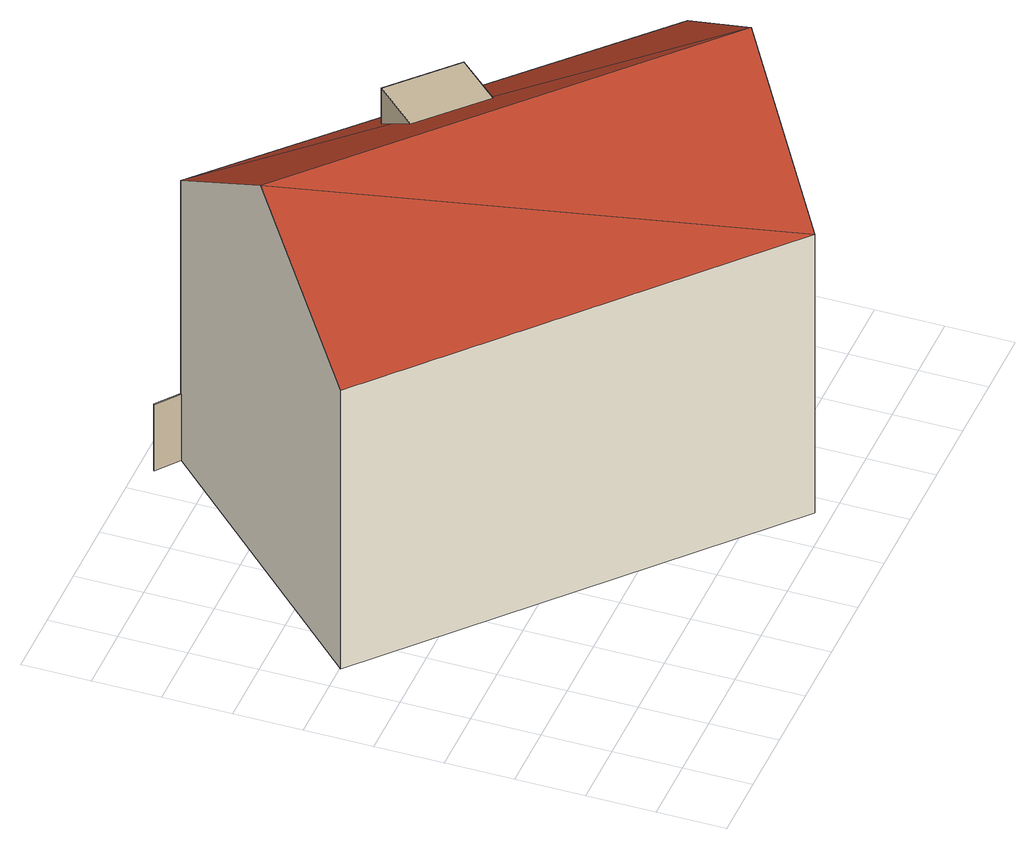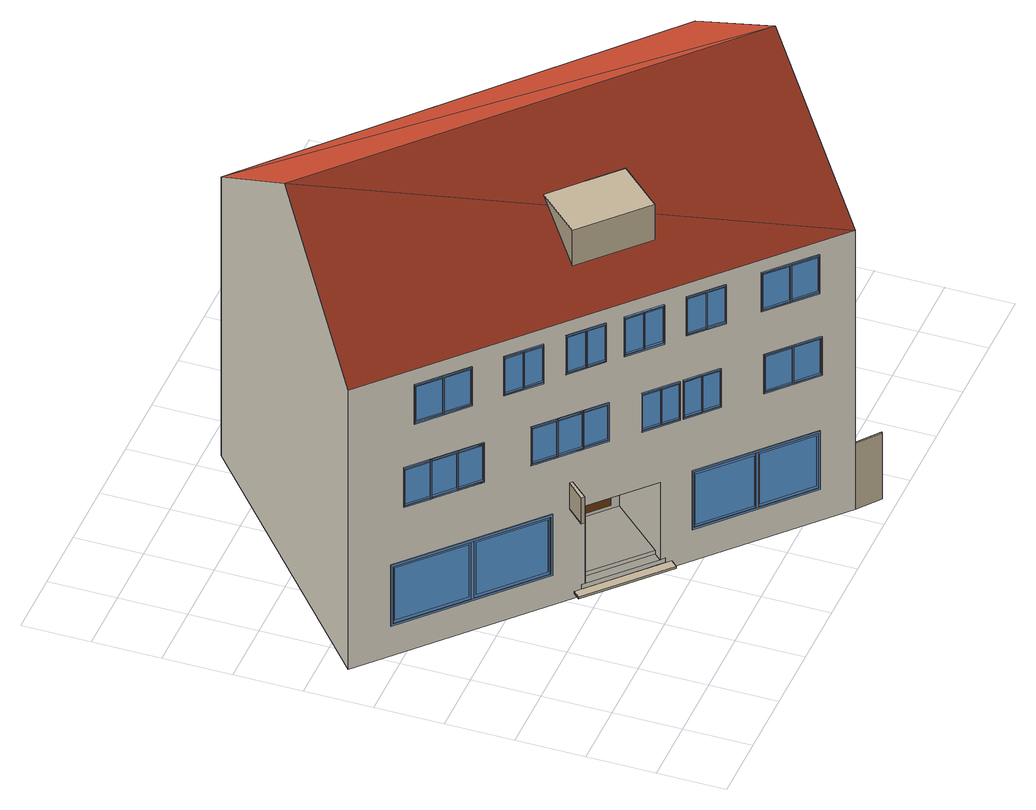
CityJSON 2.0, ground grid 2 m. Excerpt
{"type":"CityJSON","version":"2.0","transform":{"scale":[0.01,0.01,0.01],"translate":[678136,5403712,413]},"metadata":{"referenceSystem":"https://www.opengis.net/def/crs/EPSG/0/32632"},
"CityObjects":{
"building1":{"type":"Building","attributes":{"measuredHeight":12.89},"children":["building1-1","building1-2","building1-3","building1-4"],"geometry":[{"type":"MultiSurface","lod":"3","boundaries":[[[0,1,2]],[[3,4,5]],[[4,2,1]],[[2,4,3]],[[6,5,4,1,7]],[[8,7,1,0]],[[0,2,3,9,8]],[[6,9,3,5],[10,11,12,13,14,15,16,17],[18,19,20,21],[22,23,24,25],[26,27,28,29],[30,31,32,33],[34,35,36,37],[38,39,40,41],[42,43,44,45],[46,47,48,49],[50,51,52,53],[54,55,56,57],[58,59,60,61],[62,63,64,65],[66,67,68,69]],[[16,15,70,71,72,73]],[[74,10,17,75,76,77]],[[71,70,74,77]],[[13,12,11,10,15,14]],[[78,79,80,81]],[[81,80,82,83]],[[84,85,86,87]],[[88,89,90,91]],[[92,53,52,93]],[[94,95,96,97,98,99,100,101]],[[99,102,103,100]],[[104,105,83,82]],[[98,95,106,107]],[[108,109,89,88]],[[110,111,112,113]],[[91,90,114,115]],[[112,111,116,117],[78,105,83,81]],[[87,118,119,84],[80,79,104,82]],[[94,120,102,99,98,95]],[[121,122,107,106]],[[109,114,90,89],[122,107,106,121]],[[96,121,106,95]],[[123,51,50,124]],[[115,114,109,108]],[[118,125,126,119]],[[105,83,81,78]],[[127,117,116,128]],[[87,86,125,118]],[[101,129,120,94]],[[85,126,129,103]],[[97,98,107,122]],[[97,122,121,96]],[[51,123,93,52]],[[93,123,124,92],[120,129,126,125,86,85,103,102]],[[126,85,84,119]],[[52,51,50,53],[128,110,113,91,115,108,88,127]],[[53,92,124,50]],[[79,78,105,104]],[[127,88,91,113]],[[113,112,117,127]],[[128,116,111,110]],[[103,129,101,100]],[[130,131,132,133]],[[133,132,134,135]],[[136,137,138,139]],[[140,141,142,143]],[[144,61,60,145]],[[146,147,148,149,150,151,152,153]],[[151,154,155,152]],[[156,157,135,134]],[[150,147,158,159]],[[160,161,141,140]],[[162,163,164,165]],[[143,142,166,167]],[[164,163,168,169],[130,157,135,133]],[[139,170,171,136],[132,131,156,134]],[[146,172,154,151,150,147]],[[173,174,159,158]],[[161,166,142,141],[174,159,158,173]],[[148,173,158,147]],[[175,59,58,176]],[[167,166,161,160]],[[170,177,178,171]],[[157,135,133,130]],[[179,169,168,180]],[[139,138,177,170]],[[153,181,172,146]],[[137,178,181,155]],[[149,150,159,174]],[[149,174,173,148]],[[59,175,145,60]],[[145,175,176,144],[172,181,178,177,138,137,155,154]],[[178,137,136,171]],[[60,59,58,61],[180,162,165,143,167,160,140,179]],[[61,144,176,58]],[[131,130,157,156]],[[179,140,143,165]],[[165,164,169,179]],[[180,168,163,162]],[[155,181,153,152]],[[182,183,184,185]],[[185,184,186,187]],[[188,189,190,191]],[[192,193,194,195]],[[196,44,43,197]],[[198,199,200,201,202,203,204,205]],[[203,206,207,204]],[[208,209,187,186]],[[202,199,210,211]],[[212,213,193,192]],[[214,215,216,217]],[[195,194,218,219]],[[216,215,220,221],[182,209,187,185]],[[191,222,223,188],[184,183,208,186]],[[198,224,206,203,202,199]],[[225,226,211,210]],[[213,218,194,193],[226,211,210,225]],[[200,225,210,199]],[[227,42,45,228]],[[219,218,213,212]],[[222,229,230,223]],[[209,187,185,182]],[[231,221,220,232]],[[191,190,229,222]],[[205,233,224,198]],[[189,230,233,207]],[[201,202,211,226]],[[201,226,225,200]],[[42,227,197,43]],[[197,227,228,196],[224,233,230,229,190,189,207,206]],[[230,189,188,223]],[[43,42,45,44],[232,214,217,195,219,212,192,231]],[[44,196,228,45]],[[183,182,209,208]],[[231,192,195,217]],[[217,216,221,231]],[[232,220,215,214]],[[207,233,205,204]],[[234,235,236,237]],[[237,236,238,239]],[[240,241,242,243]],[[244,245,246,247]],[[248,29,28,249]],[[250,251,252,253,254,255,256,257]],[[255,258,259,256]],[[260,261,239,238]],[[254,251,262,263]],[[264,265,245,244]],[[266,267,268,269]],[[247,246,270,271]],[[268,267,272,273],[234,261,239,237]],[[243,274,275,240],[236,235,260,238]],[[250,276,258,255,254,251]],[[277,278,263,262]],[[265,270,246,245],[278,263,262,277]],[[252,277,262,251]],[[279,27,26,280]],[[271,270,265,264]],[[274,281,282,275]],[[261,239,237,234]],[[283,273,272,284]],[[243,242,281,274]],[[257,285,276,250]],[[241,282,285,259]],[[253,254,263,278]],[[253,278,277,252]],[[27,279,249,28]],[[249,279,280,248],[276,285,282,281,242,241,259,258]],[[282,241,240,275]],[[28,27,26,29],[284,266,269,247,271,264,244,283]],[[29,248,280,26]],[[235,234,261,260]],[[283,244,247,269]],[[269,268,273,283]],[[284,272,267,266]],[[259,285,257,256]],[[286,287,288,289]],[[289,288,290,291]],[[292,293,294,295]],[[296,297,298,299]],[[300,38,41,301]],[[302,303,304,305,306,307,308,309]],[[307,310,311,308]],[[312,313,291,290]],[[306,303,314,315]],[[316,317,297,296]],[[318,319,320,321]],[[299,298,322,323]],[[320,319,324,325],[286,313,291,289]],[[295,326,327,292],[288,287,312,290]],[[302,328,310,307,306,303]],[[329,330,315,314]],[[317,322,298,297],[330,315,314,329]],[[304,329,314,303]],[[331,40,39,332]],[[323,322,317,316]],[[326,333,334,327]],[[313,291,289,286]],[[335,325,324,336]],[[295,294,333,326]],[[309,337,328,302]],[[293,334,337,311]],[[305,306,315,330]],[[305,330,329,304]],[[40,331,301,41]],[[301,331,332,300],[328,337,334,333,294,293,311,310]],[[334,293,292,327]],[[41,40,39,38],[336,318,321,299,323,316,296,335]],[[38,300,332,39]],[[287,286,313,312]],[[335,296,299,321]],[[321,320,325,335]],[[336,324,319,318]],[[311,337,309,308]],[[338,339,340,341]],[[341,340,342,343]],[[344,345,346,347]],[[348,349,350,351]],[[352,64,63,353]],[[354,355,356,357,358,359,360,361]],[[359,362,363,360]],[[364,365,343,342]],[[358,355,366,367]],[[368,369,349,348]],[[370,371,372,373]],[[351,350,374,375]],[[372,371,376,377],[338,365,343,341]],[[347,378,379,344],[340,339,364,342]],[[354,380,362,359,358,355]],[[381,382,367,366]],[[369,374,350,349],[382,367,366,381]],[[356,381,366,355]],[[383,62,65,384]],[[375,374,369,368]],[[378,385,386,379]],[[365,343,341,338]],[[387,377,376,388]],[[347,346,385,378]],[[361,389,380,354]],[[345,386,389,363]],[[357,358,367,382]],[[357,382,381,356]],[[62,383,353,63]],[[353,383,384,352],[380,389,386,385,346,345,363,362]],[[386,345,344,379]],[[63,62,65,64],[388,370,373,351,375,368,348,387]],[[64,352,384,65]],[[339,338,365,364]],[[387,348,351,373]],[[373,372,377,387]],[[388,376,371,370]],[[363,389,361,360]],[[390,391,392,393]],[[393,392,394,395]],[[396,397,398,399]],[[400,401,402,403]],[[404,55,54,405]],[[406,407,408,409,410,411,412,413]],[[411,414,415,412]],[[416,417,395,394]],[[410,407,418,419]],[[420,421,401,400]],[[422,423,424,425]],[[403,402,426,427]],[[424,423,428,429],[390,417,395,393]],[[399,430,431,396],[392,391,416,394]],[[406,432,414,411,410,407]],[[433,434,419,418]],[[421,426,402,401],[434,419,418,433]],[[408,433,418,407]],[[435,57,56,436]],[[427,426,421,420]],[[430,437,438,431]],[[417,395,393,390]],[[439,429,428,440]],[[399,398,437,430]],[[413,441,432,406]],[[397,438,441,415]],[[409,410,419,434]],[[409,434,433,408]],[[57,435,405,54]],[[405,435,436,404],[432,441,438,437,398,397,415,414]],[[438,397,396,431]],[[54,57,56,55],[440,422,425,403,427,420,400,439]],[[55,404,436,56]],[[391,390,417,416]],[[439,400,403,425]],[[425,424,429,439]],[[440,428,423,422]],[[415,441,413,412]],[[442,443,444,445]],[[445,444,446,447]],[[448,449,450,451]],[[452,453,454,455]],[[456,31,30,457]],[[458,459,460,461,462,463,464,465]],[[463,466,467,464]],[[468,469,447,446]],[[462,459,470,471]],[[472,473,453,452]],[[474,475,476,477]],[[455,454,478,479]],[[476,475,480,481],[442,469,447,445]],[[451,482,483,448],[444,443,468,446]],[[458,484,466,463,462,459]],[[485,486,471,470]],[[473,478,454,453],[486,471,470,485]],[[460,485,470,459]],[[487,33,32,488]],[[479,478,473,472]],[[482,489,490,483]],[[469,447,445,442]],[[491,481,480,492]],[[451,450,489,482]],[[465,493,484,458]],[[449,490,493,467]],[[461,462,471,486]],[[461,486,485,460]],[[33,487,457,30]],[[457,487,488,456],[484,493,490,489,450,449,467,466]],[[490,449,448,483]],[[30,33,32,31],[492,474,477,455,479,472,452,491]],[[31,456,488,32]],[[443,442,469,468]],[[491,452,455,477]],[[477,476,481,491]],[[492,480,475,474]],[[467,493,465,464]],[[494,495,496,497]],[[497,496,498,499]],[[500,501,502,503]],[[504,505,506,507]],[[508,47,46,509]],[[510,511,512,513,514,515,516,517]],[[515,518,519,516]],[[520,521,499,498]],[[514,511,522,523]],[[524,525,505,504]],[[526,527,528,529]],[[507,506,530,531]],[[528,527,532,533],[494,521,499,497]],[[503,534,535,500],[496,495,520,498]],[[510,536,518,515,514,511]],[[537,538,523,522]],[[525,530,506,505],[538,523,522,537]],[[512,537,522,511]],[[539,49,48,540]],[[531,530,525,524]],[[534,541,542,535]],[[521,499,497,494]],[[543,533,532,544]],[[503,502,541,534]],[[517,545,536,510]],[[501,542,545,519]],[[513,514,523,538]],[[513,538,537,512]],[[49,539,509,46]],[[509,539,540,508],[536,545,542,541,502,501,519,518]],[[542,501,500,535]],[[46,49,48,47],[544,526,529,507,531,524,504,543]],[[47,508,540,48]],[[495,494,521,520]],[[543,504,507,529]],[[529,528,533,543]],[[544,532,527,526]],[[519,545,517,516]],[[546,547,548,549]],[[549,548,550,551]],[[552,553,554,555]],[[556,557,558,559]],[[560,34,37,561]],[[562,563,564,565,566,567,568,569]],[[567,570,571,568]],[[572,573,551,550]],[[566,563,574,575]],[[576,577,557,556]],[[578,579,580,581]],[[559,558,582,583]],[[580,579,584,585],[546,573,551,549]],[[555,586,587,552],[548,547,572,550]],[[562,588,570,567,566,563]],[[589,590,575,574]],[[577,582,558,557],[590,575,574,589]],[[564,589,574,563]],[[591,36,35,592]],[[583,582,577,576]],[[586,593,594,587]],[[573,551,549,546]],[[595,585,584,596]],[[555,554,593,586]],[[569,597,588,562]],[[553,594,597,571]],[[565,566,575,590]],[[565,590,589,564]],[[36,591,561,37]],[[561,591,592,560],[588,597,594,593,554,553,571,570]],[[594,553,552,587]],[[37,36,35,34],[596,578,581,559,583,576,556,595]],[[34,560,592,35]],[[547,546,573,572]],[[595,556,559,581]],[[581,580,585,595]],[[596,584,579,578]],[[571,597,569,568]],[[598,599,600,601]],[[601,600,602,603]],[[604,605,606,607]],[[608,609,610,611]],[[612,19,18,613]],[[614,615,616,617,618,619,620,621]],[[619,622,623,620]],[[624,625,603,602]],[[618,615,626,627]],[[628,629,609,608]],[[630,631,632,633]],[[611,610,634,635]],[[632,631,636,637],[598,625,603,601]],[[607,638,639,604],[600,599,624,602]],[[614,640,622,619,618,615]],[[641,642,627,626]],[[629,634,610,609],[642,627,626,641]],[[616,641,626,615]],[[643,21,20,644]],[[635,634,629,628]],[[638,645,646,639]],[[625,603,601,598]],[[647,637,636,648]],[[607,606,645,638]],[[621,649,640,614]],[[605,646,649,623]],[[617,618,627,642]],[[617,642,641,616]],[[21,643,613,18]],[[613,643,644,612],[640,649,646,645,606,605,623,622]],[[646,605,604,639]],[[18,21,20,19],[648,630,633,611,635,628,608,647]],[[19,612,644,20]],[[599,598,625,624]],[[647,608,611,633]],[[633,632,637,647]],[[648,636,631,630]],[[623,649,621,620]],[[650,651,652,653]],[[654,655,656,657]],[[654,657,658,659],[660,661,662,663]],[[664,665,666,667]],[[668,669,670,671],[672,673,674,675]],[[662,676,677,663]],[[678,669,668,679]],[[680,681,673,672]],[[682,683,684,685]],[[686,687,683,688]],[[676,677,689,690]],[[685,691,692,680,681,693,694,682]],[[659,686,655,654]],[[695,696,697,698]],[[681,691,674,673]],[[680,672,675,692]],[[661,690,676,662]],[[699,700,701,702,703,704,705,706]],[[707,666,665,708],[690,676,677,689]],[[675,672,673,674]],[[693,709,688,694]],[[710,69,68,711]],[[712,713,714,715]],[[710,716,712,69]],[[685,684,709,693,681,691]],[[713,671,670,717]],[[718,716,683,687]],[[689,660,663,677]],[[714,713,717,719]],[[688,683,682,694]],[[719,707,708,714]],[[692,675,674,691]],[[690,661,660,689]],[[715,712,716,718]],[[714,708,665,664]],[[657,656,687,658]],[[717,670,669,678]],[[687,686,659,658]],[[679,668,671,713]],[[667,666,707,719]],[[697,698,719,717]],[[719,698,700,701,702,703,715,714,664,667]],[[655,686,695,699,706,705,704,718,687,656]],[[698,700,699,695]],[[686,688,696,695]],[[68,697,717,678,679,713,712,69]],[[711,696,688,709,684,683,716,710]],[[720,721,722,723]],[[724,725,726,727]],[[724,727,728,729],[730,731,732,733]],[[697,696,711,68]],[[734,735,736,737]],[[729,706,725,724]],[[731,723,720,732]],[[738,67,66,739]],[[740,736,735,741],[723,720,721,722]],[[706,699,738,739,704,705,726,725]],[[727,726,705,728]],[[723,731,730,722]],[[737,736,740,701]],[[737,701,700,67,66,703,702,734]],[[722,730,733,721]],[[703,715,718,704]],[[702,741,735,734]],[[738,699,700,67]],[[66,703,704,739]],[[742,743,744,745]],[[742,745,746,747],[748,749,750,751]],[[752,753,754,755]],[[756,757,758,759],[760,761,762,763]],[[750,764,765,751]],[[766,757,756,767]],[[768,769,761,760]],[[770,771,772,773]],[[774,775,771,776]],[[764,765,777,778]],[[773,779,780,768,769,781,782,770]],[[747,774,743,742]],[[783,784,785,786]],[[769,779,762,761]],[[768,760,763,780]],[[749,778,764,750]],[[787,788,789,790,791,792,793,794]],[[795,754,753,796],[778,764,765,777]],[[763,760,761,762]],[[781,797,776,782]],[[798,23,22,799]],[[800,801,802,803]],[[798,804,800,23]],[[773,772,797,781,769,779]],[[801,759,758,805]],[[806,804,771,775]],[[777,748,751,765]],[[802,801,805,807]],[[776,771,770,782]],[[807,795,796,802]],[[780,763,762,779]],[[778,749,748,777]],[[803,800,804,806]],[[802,796,753,752]],[[745,744,775,746]],[[805,758,757,766]],[[775,774,747,746]],[[767,756,759,801]],[[755,754,795,807]],[[785,786,807,805]],[[807,786,788,789,790,791,803,802,752,755]],[[743,774,783,787,794,793,792,806,775,744]],[[786,788,787,783]],[[774,776,784,783]],[[22,785,805,766,767,801,800,23]],[[799,784,776,797,772,771,804,798]],[[808,809,810,811]],[[812,813,814,815]],[[812,815,816,817],[818,819,820,821]],[[785,784,799,22]],[[822,823,824,825]],[[817,794,813,812]],[[819,811,808,820]],[[826,25,24,827]],[[828,824,823,829],[811,808,809,810]],[[794,787,826,827,792,793,814,813]],[[815,814,793,816]],[[811,819,818,810]],[[825,824,828,789]],[[825,789,788,25,24,791,790,822]],[[810,818,821,809]],[[791,803,806,792]],[[790,829,823,822]],[[826,787,788,25]],[[24,791,792,827]],[[8,9,6,7]],[[75,73,72,76],[653,652,651,650]],[[17,16,73,75]],[[72,71,77,76]],[[10,74,70,15]]],"semantics":{"surfaces":[{"type":"RoofSurface","klumMaterialClass":"Ceramic","klumMaterialIndex":"D201","materialUncertainty":0.3},{"type":"WallSurface"},{"type":"WallSurface","klumMaterialClass":"Plaster","klumMaterialIndex":"I101","materialUncertainty":0.3},{"type":"WallSurface","klumMaterialClass":"Granite","klumMaterialIndex":"F008"},{"type":"Window","@cityeditor:layer":"Unclassified.LoD3","frameMaterialClass":"Plastic","paneMaterialClass":"Glass","frameMaterialUncertainty":0.3},{"type":"Door","@cityeditor:layer":"Unclassified.LoD3","materialUncertainty":1},{"type":"Window","@cityeditor:layer":"WallSurface.LoD3"},{"type":"GroundSurface"},{"type":"WaterClosureSurface","klumMaterialClass":"Plaster","klumMaterialIndex":"I101","materialUncertainty":0.3},{"type":"OuterCeilingSurface"},{"type":"OuterFloorSurface","klumMaterialClass":"Granite","klumMaterialIndex":"F008"}],"values":[0,0,0,0,1,1,2,2,2,2,3,3,4,4,4,4,4,4,4,4,4,4,4,4,4,4,4,4,4,4,4,4,4,4,4,4,4,4,4,4,4,4,4,4,4,4,4,4,4,4,4,4,4,4,4,4,4,4,4,4,4,4,4,4,4,4,4,4,4,4,4,4,4,4,4,4,4,4,4,4,4,4,4,4,4,4,4,4,4,4,4,4,4,4,4,4,4,4,4,4,4,4,4,4,4,4,4,4,4,4,4,4,4,4,4,4,4,4,4,4,4,4,4,4,4,4,4,4,4,4,4,4,4,4,4,4,4,4,4,4,4,4,4,4,4,4,4,4,4,4,4,4,4,4,4,4,4,4,4,4,4,4,4,4,4,4,4,4,4,4,4,4,4,4,4,4,4,4,4,4,4,4,4,4,4,4,4,4,4,4,4,4,4,4,4,4,4,4,4,4,4,4,4,4,4,4,4,4,4,4,4,4,4,4,4,4,4,4,4,4,4,4,4,4,4,4,4,4,4,4,4,4,4,4,4,4,4,4,4,4,4,4,4,4,4,4,4,4,4,4,4,4,4,4,4,4,4,4,4,4,4,4,4,4,4,4,4,4,4,4,4,4,4,4,4,4,4,4,4,4,4,4,4,4,4,4,4,4,4,4,4,4,4,4,4,4,4,4,4,4,4,4,4,4,4,4,4,4,4,4,4,4,4,4,4,4,4,4,4,4,4,4,4,4,4,4,4,4,4,4,4,4,4,4,4,4,4,4,4,4,4,4,4,4,4,4,4,4,4,4,4,4,4,4,4,4,4,4,4,4,4,4,4,4,4,4,4,4,4,4,4,4,4,4,4,4,4,4,4,4,4,4,4,4,4,4,4,4,4,4,4,4,4,4,4,4,4,4,4,4,4,4,4,4,4,4,4,4,4,4,4,4,4,4,4,4,4,4,4,4,4,4,4,4,4,4,4,4,4,4,5,6,6,6,6,6,6,6,6,6,6,6,6,6,6,6,6,6,6,6,6,6,6,6,6,6,6,6,6,6,6,6,6,6,6,6,6,6,6,6,6,6,6,6,6,6,6,6,6,6,6,6,6,6,6,6,6,6,6,6,6,6,6,6,6,6,6,6,6,6,6,6,6,6,6,6,6,6,6,6,6,6,6,6,6,6,6,6,6,6,6,6,6,6,6,6,6,6,6,6,6,6,6,6,6,6,6,6,6,6,6,6,6,6,6,6,6,6,6,6,6,6,6,6,6,6,6,6,6,6,6,7,8,9,10,10]}}]},
"building1-1":{"type":"BuildingInstallation","attributes":{"@cityeditor:layer":"Unclassified.LoD3","klumMaterialClass":"Granite","klumMaterialIndex":"F008","relationToConstruction":"outside"},"parents":["building1"],"geometry":[{"type":"MultiSurface","lod":"3","boundaries":[[[830,831,832,833]],[[834,835,836,837]],[[831,830,835,834]],[[832,831,834,837]],[[833,832,837,836]],[[830,833,836,835]]]}]},
"building1-2":{"type":"BuildingInstallation","attributes":{"@cityeditor:layer":"Unclassified.LoD3","materialUncertainty":1,"relationToConstruction":"outside"},"parents":["building1"],"geometry":[{"type":"MultiSurface","lod":"3","boundaries":[[[838,839,840,841]],[[842,843,844,845]],[[841,840,845,844]],[[839,838,843,842]],[[838,841,844,843]],[[840,839,842,845]]]}]},
"building1-3":{"type":"BuildingInstallation","attributes":{"materialUncertainty":1,"relationToConstruction":"outside"},"parents":["building1"],"geometry":[{"type":"MultiSurface","lod":"3","boundaries":[[[846,847,848,849]],[[850,849,848]],[[846,851,847]],[[851,850,849,846]],[[851,850,848,847]]]}]},
"building1-4":{"type":"BuildingInstallation","attributes":{"@cityeditor:layer":"Unclassified.LoD3","klumMaterialClass":"Plaster","klumMaterialIndex":"I101","materialUncertainty":0.3,"relationToConstruction":"outside"},"parents":["building1"],"geometry":[{"type":"MultiSurface","lod":"3","boundaries":[[[852,853,854,855]],[[856,857,853,852]],[[858,856,852,855]],[[9,858,855,854]],[[857,9,854,853]],[[857,856,858,9]]]}]}
},
"vertices":[
[79,997,1031],[1138,48,1031],[423,1352,1371],[766,1706,1031],[1504,364,1371],[1871,680,1031],[1871,680,82],[1138,48,82],[79,997,82],[766,1706,82],[1192,1311,120],[1180,1321,120],[1180,1321,106],[1363,1152,106],[1363,1152,120],[1354,1159,120],[1354,1159,383],[1192,1311,383],[1425,1094,389],[1425,1094,182],[1777,767,182],[1777,767,389],[1749,793,572],[1749,793,706],[1574,955,706],[1574,955,572],[1230,1275,573],[1230,1275,704],[1147,1352,704],[1147,1352,573],[838,1639,705],[838,1639,573],[965,1521,573],[965,1521,705],[842,1635,187],[1120,1377,187],[1120,1377,386],[842,1635,386],[1600,931,845],[1727,814,845],[1727,814,977],[1600,931,977],[1531,995,977],[1445,1076,977],[1445,1076,844],[1531,995,844],[1308,1202,982],[1308,1202,850],[1395,1121,850],[1395,1121,982],[1269,1239,849],[1269,1239,982],[1182,1320,982],[1182,1320,849],[1047,1445,984],[1047,1445,852],[1133,1364,852],[1133,1364,984],[970,1516,854],[970,1516,986],[843,1634,986],[843,1634,854],[1140,1358,704],[1058,1434,704],[1058,1434,573],[1140,1358,573],[1302,1208,708],[1302,1208,578],[1472,1050,578],[1472,1050,708],[1335,1139,120],[1335,1139,133],[1192,984,133],[1192,984,383],[1173,1290,120],[1029,1135,383],[1029,1135,133],[1173,1290,133],[1183,1315,859],[1179,1312,859],[1179,1312,972],[1183,1315,972],[1218,1276,972],[1221,1280,972],[1219,1275,853],[1218,1273,853],[1176,1311,853],[1178,1313,853],[1226,1279,978],[1224,1277,978],[1224,1277,853],[1226,1279,853],[1175,1312,849],[1175,1312,982],[1262,1235,978],[1262,1235,972],[1222,1272,972],[1222,1272,859],[1262,1235,859],[1262,1235,853],[1221,1273,853],[1221,1273,978],[1260,1233,853],[1219,1272,853],[1218,1276,859],[1221,1280,859],[1265,1239,972],[1265,1239,859],[1268,1240,978],[1266,1238,978],[1183,1318,853],[1182,1316,853],[1223,1278,853],[1224,1280,853],[1266,1238,853],[1268,1240,853],[1182,1316,978],[1223,1278,978],[1178,1313,978],[1219,1275,978],[1260,1233,978],[1225,1276,972],[1225,1276,859],[1262,1232,982],[1262,1232,849],[1176,1311,978],[1218,1273,978],[1224,1280,978],[1183,1318,978],[1219,1272,978],[845,1629,863],[842,1625,863],[842,1625,976],[845,1629,976],[898,1573,976],[901,1577,976],[900,1571,858],[898,1569,858],[838,1625,858],[840,1627,858],[907,1575,982],[905,1573,982],[905,1573,858],[907,1575,858],[836,1627,854],[836,1627,986],[962,1513,982],[962,1513,976],[904,1568,976],[904,1568,863],[962,1513,863],[962,1513,858],[902,1569,858],[902,1569,982],[961,1512,858],[900,1567,858],[898,1573,863],[901,1577,863],[965,1517,976],[965,1517,863],[968,1518,982],[967,1516,982],[845,1632,858],[843,1630,858],[903,1575,858],[905,1577,858],[967,1516,858],[968,1518,858],[843,1630,982],[903,1575,982],[840,1627,982],[900,1571,982],[961,1512,982],[907,1571,976],[907,1571,863],[963,1509,986],[963,1509,854],[838,1625,982],[898,1569,982],[905,1577,982],[845,1632,982],[900,1567,982],[1445,1072,854],[1442,1068,854],[1442,1068,967],[1445,1072,967],[1480,1032,967],[1484,1036,967],[1482,1031,848],[1480,1029,848],[1439,1067,848],[1441,1069,848],[1488,1035,973],[1487,1033,973],[1487,1033,848],[1488,1035,848],[1438,1068,844],[1438,1068,977],[1524,991,973],[1524,991,967],[1484,1029,967],[1484,1029,854],[1524,991,854],[1524,991,848],[1483,1030,848],[1483,1030,973],[1523,989,848],[1481,1028,848],[1480,1032,854],[1484,1036,854],[1528,995,967],[1528,995,854],[1530,996,973],[1529,994,973],[1446,1074,848],[1444,1073,848],[1485,1035,848],[1487,1036,848],[1529,994,848],[1530,996,848],[1444,1073,973],[1485,1035,973],[1441,1069,973],[1482,1031,973],[1523,989,973],[1488,1032,967],[1488,1032,854],[1525,988,977],[1525,988,844],[1439,1067,973],[1480,1029,973],[1487,1036,973],[1446,1074,973],[1481,1028,973],[1148,1348,583],[1145,1344,583],[1145,1344,694],[1148,1348,694],[1181,1310,694],[1185,1314,694],[1183,1309,577],[1181,1307,577],[1142,1343,577],[1143,1345,577],[1189,1313,700],[1187,1311,700],[1187,1311,577],[1189,1313,577],[1140,1344,573],[1140,1344,704],[1223,1271,700],[1223,1271,694],[1185,1307,694],[1185,1307,583],[1223,1271,583],[1223,1271,577],[1184,1308,577],[1184,1308,700],[1221,1269,577],[1182,1306,577],[1181,1310,583],[1185,1314,583],[1226,1275,694],[1226,1275,583],[1229,1276,700],[1227,1274,700],[1149,1350,577],[1147,1349,577],[1186,1312,577],[1188,1314,577],[1227,1274,577],[1229,1276,577],[1147,1349,700],[1186,1312,700],[1143,1345,700],[1183,1309,700],[1221,1269,700],[1188,1310,694],[1188,1310,583],[1223,1268,704],[1223,1268,573],[1142,1343,700],[1181,1307,700],[1188,1314,700],[1149,1350,700],[1182,1306,700],[1602,926,854],[1598,923,854],[1598,923,968],[1602,926,968],[1655,870,968],[1658,874,968],[1657,868,849],[1655,867,849],[1595,922,849],[1597,924,849],[1664,872,973],[1662,870,973],[1662,870,849],[1664,872,849],[1593,924,845],[1593,924,977],[1719,811,973],[1719,811,968],[1660,865,968],[1660,865,854],[1719,811,854],[1719,811,849],[1659,867,849],[1659,867,973],[1717,809,849],[1657,865,849],[1655,870,854],[1658,874,854],[1722,815,968],[1722,815,854],[1725,815,973],[1723,813,973],[1602,929,849],[1600,928,849],[1660,872,849],[1662,874,849],[1723,813,849],[1725,815,849],[1600,928,973],[1660,872,973],[1597,924,973],[1657,868,973],[1717,809,973],[1664,869,968],[1664,869,854],[1720,806,977],[1720,806,845],[1595,922,973],[1655,867,973],[1662,874,973],[1602,929,973],[1657,865,973],[1059,1430,583],[1056,1427,583],[1056,1427,695],[1059,1430,695],[1092,1393,695],[1095,1397,695],[1093,1392,577],[1092,1390,577],[1053,1426,577],[1054,1428,577],[1100,1396,700],[1098,1394,700],[1098,1394,577],[1100,1396,577],[1052,1427,573],[1052,1427,704],[1133,1354,700],[1133,1354,695],[1096,1389,695],[1096,1389,583],[1133,1354,583],[1133,1354,577],[1094,1391,577],[1094,1391,700],[1132,1353,577],[1093,1389,577],[1092,1393,583],[1095,1397,583],[1137,1358,695],[1137,1358,583],[1139,1359,700],[1138,1358,700],[1060,1433,577],[1058,1431,577],[1097,1396,577],[1098,1397,577],[1138,1358,577],[1139,1359,577],[1058,1431,700],[1097,1396,700],[1054,1428,700],[1093,1392,700],[1132,1353,700],[1099,1393,695],[1099,1393,583],[1133,1351,704],[1133,1351,573],[1053,1426,700],[1092,1390,700],[1098,1397,700],[1060,1433,700],[1093,1389,700],[1047,1441,861],[1044,1437,861],[1044,1437,975],[1047,1441,975],[1083,1402,975],[1086,1405,975],[1084,1400,856],[1082,1398,856],[1041,1437,856],[1043,1438,856],[1090,1404,980],[1089,1403,980],[1089,1403,856],[1090,1404,856],[1040,1438,852],[1040,1438,984],[1127,1361,980],[1127,1361,975],[1086,1398,975],[1086,1398,861],[1127,1361,861],[1127,1361,856],[1085,1399,856],[1085,1399,980],[1125,1359,856],[1084,1397,856],[1083,1402,861],[1086,1405,861],[1130,1365,975],[1130,1365,861],[1132,1366,980],[1131,1364,980],[1048,1444,856],[1046,1442,856],[1087,1404,856],[1089,1406,856],[1131,1364,856],[1132,1366,856],[1046,1442,980],[1087,1404,980],[1043,1438,980],[1084,1400,980],[1125,1359,980],[1090,1402,975],[1090,1402,861],[1127,1357,984],[1127,1357,852],[1041,1437,980],[1082,1398,980],[1089,1406,980],[1048,1444,980],[1084,1397,980],[840,1633,582],[837,1630,582],[837,1630,696],[840,1633,696],[893,1578,696],[896,1581,696],[895,1576,577],[894,1574,577],[833,1630,577],[835,1631,577],[902,1579,701],[901,1577,701],[901,1577,577],[902,1579,577],[832,1631,573],[832,1631,705],[957,1518,701],[957,1518,696],[899,1572,696],[899,1572,582],[957,1518,582],[957,1518,577],[897,1574,577],[897,1574,701],[956,1516,577],[895,1572,577],[893,1578,582],[896,1581,582],[960,1522,696],[960,1522,582],[964,1522,701],[962,1521,701],[840,1637,577],[839,1635,577],[898,1579,577],[900,1581,577],[962,1521,577],[964,1522,577],[839,1635,701],[898,1579,701],[835,1631,701],[895,1576,701],[956,1516,701],[902,1576,696],[902,1576,582],[958,1514,705],[958,1514,573],[833,1630,701],[894,1574,701],[900,1581,701],[840,1637,701],[895,1572,701],[1309,1198,859],[1306,1194,859],[1306,1194,973],[1309,1198,973],[1344,1159,973],[1348,1162,973],[1346,1157,854],[1344,1155,854],[1303,1194,854],[1305,1196,854],[1352,1162,978],[1351,1160,978],[1351,1160,854],[1352,1162,854],[1302,1195,850],[1302,1195,982],[1388,1118,978],[1388,1118,973],[1348,1155,973],[1348,1155,859],[1388,1118,859],[1388,1118,854],[1347,1156,854],[1347,1156,978],[1387,1116,854],[1345,1154,854],[1344,1159,859],[1348,1162,859],[1391,1122,973],[1391,1122,859],[1394,1123,978],[1392,1121,978],[1310,1201,854],[1308,1199,854],[1349,1161,854],[1351,1163,854],[1392,1121,854],[1394,1123,854],[1308,1199,978],[1349,1161,978],[1305,1196,978],[1346,1157,978],[1387,1116,978],[1352,1159,973],[1352,1159,859],[1389,1114,982],[1389,1114,850],[1303,1194,978],[1344,1155,978],[1351,1163,978],[1310,1201,978],[1345,1154,978],[848,1626,201],[845,1623,201],[845,1623,371],[848,1626,371],[968,1508,371],[972,1512,371],[973,1504,193],[971,1502,193],[839,1624,193],[841,1626,193],[982,1505,380],[981,1503,380],[981,1503,193],[982,1505,193],[835,1628,187],[835,1628,386],[1110,1376,380],[1110,1376,371],[981,1496,371],[981,1496,201],[1110,1376,201],[1110,1376,193],[977,1500,193],[977,1500,380],[1108,1375,193],[975,1498,193],[968,1508,201],[972,1512,201],[1112,1381,371],[1112,1381,201],[1117,1380,380],[1115,1378,380],[846,1631,193],[844,1629,193],[976,1508,193],[978,1509,193],[1115,1378,193],[1117,1380,193],[844,1629,380],[976,1508,380],[841,1626,380],[973,1504,380],[1108,1375,380],[984,1500,371],[984,1500,201],[1114,1369,386],[1114,1369,187],[839,1624,380],[971,1502,380],[978,1509,380],[846,1631,380],[975,1498,380],[1433,1083,197],[1430,1079,197],[1430,1079,374],[1433,1083,374],[1586,934,374],[1590,938,374],[1592,929,188],[1590,927,188],[1423,1082,188],[1425,1084,188],[1603,929,382],[1601,927,382],[1601,927,188],[1603,929,188],[1418,1087,182],[1418,1087,389],[1765,768,382],[1765,768,374],[1602,919,374],[1602,919,197],[1765,768,197],[1765,768,188],[1597,924,188],[1597,924,382],[1763,766,188],[1596,922,188],[1586,934,197],[1590,938,197],[1767,773,374],[1767,773,197],[1773,771,382],[1771,769,382],[1430,1089,188],[1429,1087,188],[1595,933,188],[1597,934,188],[1771,769,188],[1773,771,188],[1429,1087,382],[1595,933,382],[1425,1084,382],[1592,929,382],[1763,766,382],[1605,923,374],[1605,923,197],[1771,759,389],[1771,759,182],[1423,1082,382],[1590,927,382],[1597,934,382],[1430,1089,382],[1596,922,382],[1048,1117,326],[1166,1008,326],[1166,1008,143],[1048,1117,143],[1354,1149,582],[1353,1147,582],[1353,1147,704],[1354,1149,704],[1408,1099,704],[1408,1099,582],[1356,1148,698],[1356,1148,587],[1406,1101,587],[1406,1101,698],[1360,1155,704],[1358,1153,704],[1358,1153,582],[1360,1155,582],[1469,1050,704],[1469,1050,582],[1414,1101,582],[1414,1101,704],[1415,1100,587],[1467,1051,587],[1467,1051,698],[1415,1100,698],[1410,1104,587],[1410,1104,698],[1470,1052,582],[1470,1052,704],[1412,1096,587],[1464,1047,587],[1410,1097,704],[1408,1096,704],[1463,1045,704],[1464,1047,704],[1407,1097,582],[1407,1097,704],[1408,1096,582],[1359,1151,698],[1359,1151,587],[1464,1047,698],[1412,1096,698],[1464,1047,582],[1410,1097,582],[1407,1097,578],[1408,1096,578],[1415,1103,578],[1413,1105,578],[1351,1149,578],[1358,1156,578],[1358,1156,582],[1358,1156,704],[1358,1156,708],[1351,1149,708],[1351,1149,704],[1351,1149,582],[1412,1103,582],[1412,1103,704],[1463,1045,582],[1465,1043,708],[1465,1043,578],[1415,1103,708],[1415,1103,704],[1413,1105,704],[1413,1105,708],[1409,1095,708],[1415,1103,582],[1407,1097,708],[1413,1105,582],[1354,1156,587],[1354,1156,698],[1304,1203,698],[1304,1203,587],[1299,1201,582],[1297,1199,582],[1297,1199,704],[1299,1201,704],[1353,1151,704],[1353,1151,582],[1300,1199,698],[1300,1199,587],[1351,1152,587],[1351,1152,698],[1304,1206,704],[1302,1204,704],[1302,1204,582],[1304,1206,582],[1295,1200,578],[1295,1200,708],[1356,1154,582],[1356,1154,704],[1628,895,576],[1626,893,576],[1626,893,702],[1628,895,702],[1684,843,702],[1684,843,576],[1630,893,696],[1630,893,582],[1682,845,582],[1682,845,696],[1633,900,702],[1632,899,702],[1632,899,576],[1633,900,576],[1746,792,702],[1746,792,576],[1689,845,576],[1689,845,702],[1691,844,582],[1745,794,582],[1745,794,696],[1691,844,696],[1685,849,582],[1685,849,696],[1748,794,576],[1748,794,702],[1687,840,582],[1742,790,582],[1686,842,702],[1684,840,702],[1740,788,702],[1742,790,702],[1682,841,576],[1682,841,702],[1684,840,576],[1633,897,696],[1633,897,582],[1742,790,696],[1687,840,696],[1742,790,576],[1686,842,576],[1682,841,572],[1684,840,572],[1691,847,572],[1689,849,572],[1625,895,572],[1631,902,572],[1631,902,576],[1631,902,702],[1631,902,706],[1625,895,706],[1625,895,702],[1625,895,576],[1687,847,576],[1687,847,702],[1740,788,576],[1742,786,706],[1742,786,572],[1691,847,706],[1691,847,702],[1689,849,702],[1689,849,706],[1684,840,706],[1691,847,576],[1682,841,706],[1689,849,576],[1628,902,582],[1628,902,696],[1576,950,696],[1576,950,582],[1571,948,576],[1569,946,576],[1569,946,702],[1571,948,702],[1627,896,702],[1627,896,576],[1572,947,696],[1572,947,582],[1625,898,582],[1625,898,696],[1576,954,702],[1574,952,702],[1574,952,576],[1576,954,576],[1567,948,572],[1567,948,706],[1630,900,576],[1630,900,702],
[1186,1354,106],[1167,1334,106],[1379,1136,106],[1398,1157,106],[1167,1334,99],[1186,1354,99],[1398,1157,99],[1379,1136,99],
[1390,1127,481],[1383,1133,481],[1383,1133,393],[1390,1127,393],[1433,1187,481],[1440,1180,481],[1440,1180,393],[1433,1187,393],
[1083,1255,1112],[1083,1255,1233],[1263,1088,1233],[1263,1088,1112],[1146,962,1233],[966,1129,1233],
[696,1754,306],[762,1702,306],[766,1706,306],[700,1758,306],[696,1754,82],[762,1702,82],[700,1758,82]
]}
